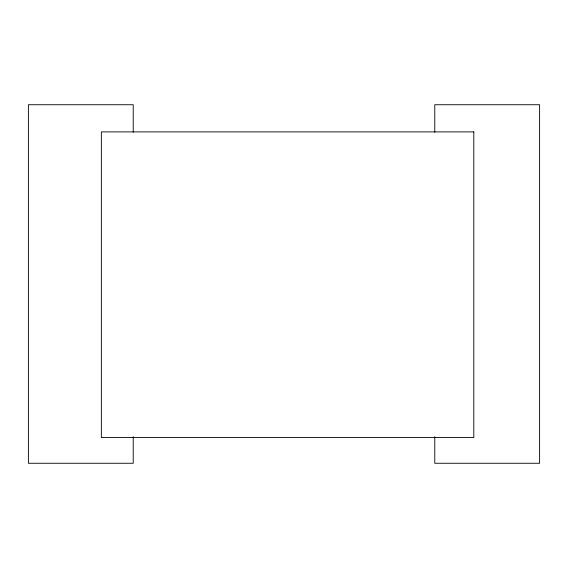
<?xml version="1.0" encoding="UTF-8"?>
<svg xmlns="http://www.w3.org/2000/svg" width="568" height="568" viewBox="0 0 568 568"><rect width="100%" height="100%" fill="white"/><g stroke="black" fill="none" stroke-linecap="round" stroke-linejoin="round"><path stroke-width="0.85" d="M434.776 132.245L434.776 104.732L539.6 104.732L539.6 463.268L434.776 463.268L434.776 436.643M133.224 132.245L133.224 104.732L28.4 104.732L28.4 463.268L133.224 463.268L133.224 436.643M473.804 131.89L101.352 131.89L101.352 437.559L473.804 437.559L473.804 131.89"/></g></svg>
